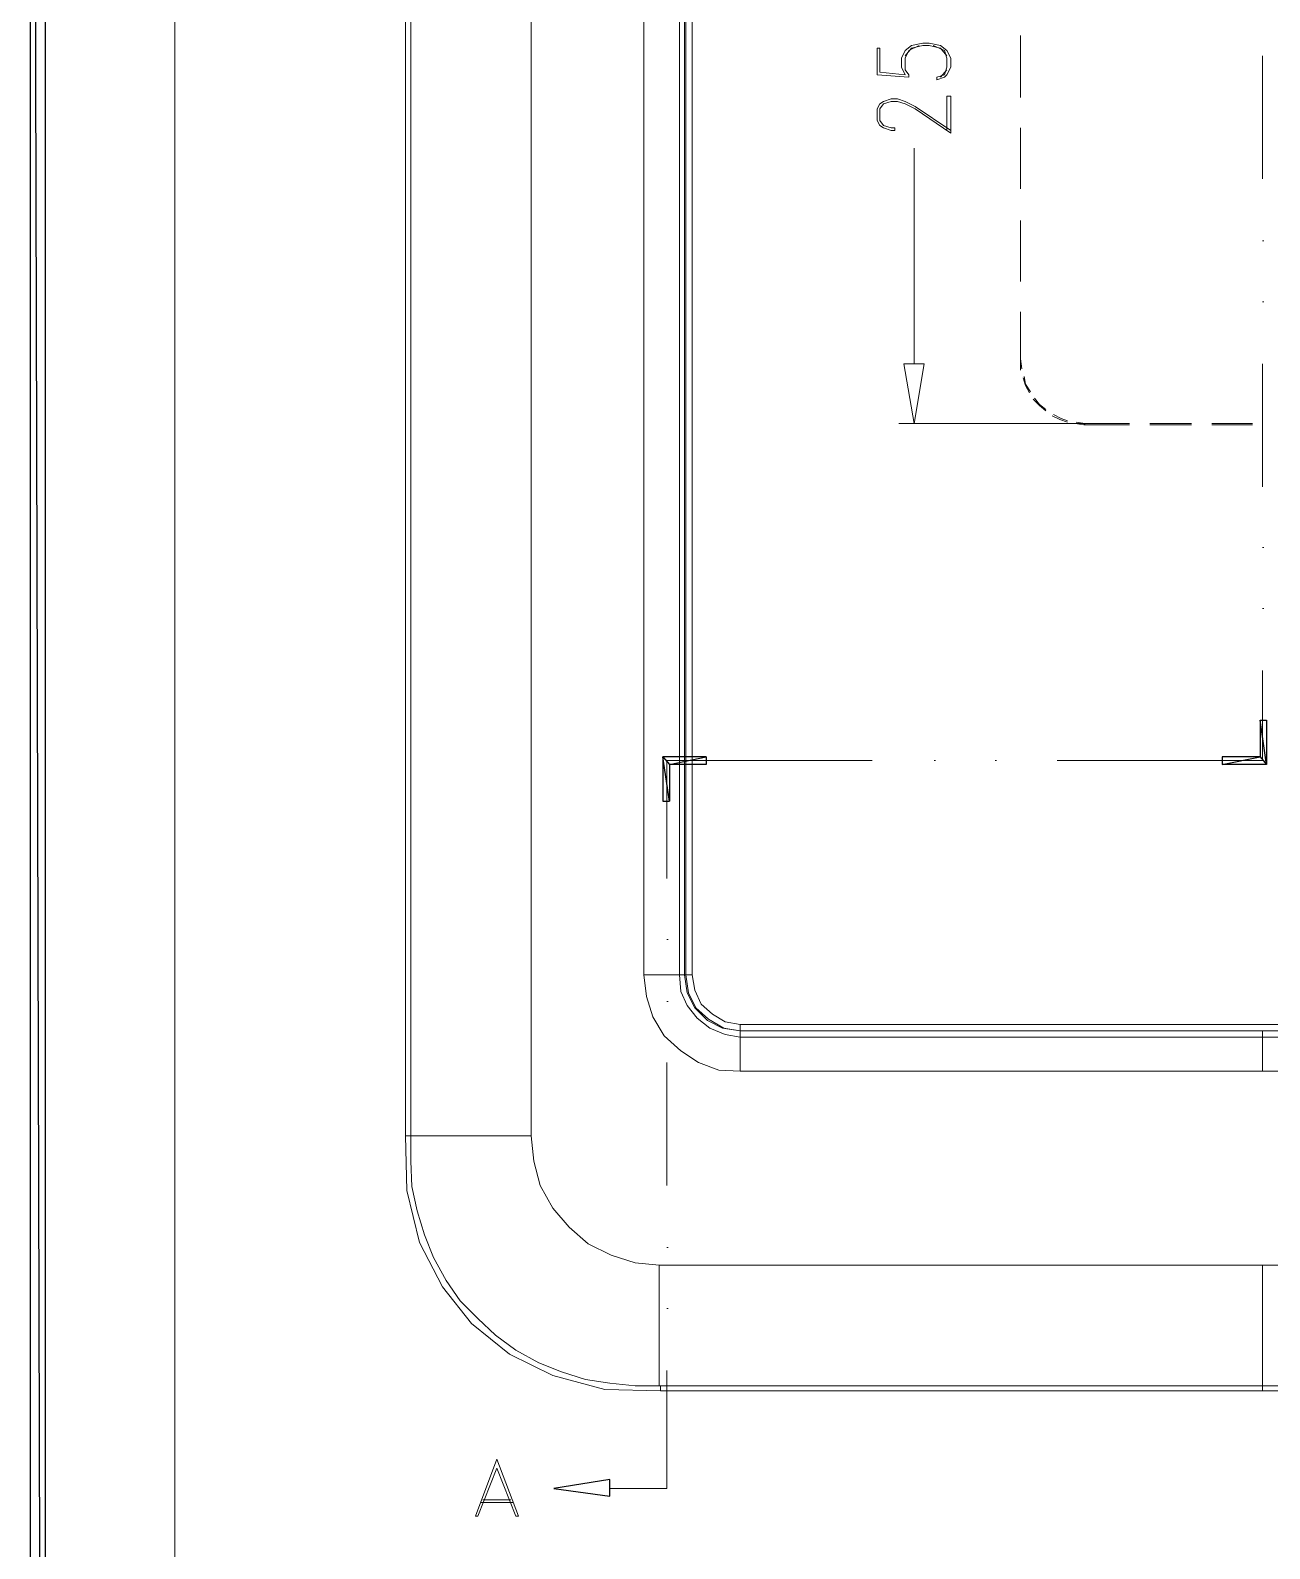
# Model space of a CAD drawing. Header units: centimetres. Extents: x -22.4 to 6.2, y -30.9 to -11.
# Drawn here: x -22.4 to -18.27, y -22.18 to -17.11 of the extents above; entities that cross this region are included whole.
import ezdxf

# ---------------------------------------------------------------- set-up
doc = ezdxf.new("R2010")
doc.units = ezdxf.units.CM
doc.header["$MEASUREMENT"] = 0
for name, color, linetype in [('2', 7, 'Continuous'), ('3', 7, 'Continuous'), ('4', 7, 'Continuous'), ('5', 7, 'Continuous'), ('layer 1', 7, 'Continuous')]:
    doc.layers.add(name, color=color, linetype=linetype)

msp = doc.modelspace()

# ---------------------------------------------------------------- linework, layer by layer
at = {"layer": '2', "color": 3, "lineweight": 9}
for points in [[(-19.09799, -17.33497), (-19.09799, -17.33497), (-19.09799, -17.12754), (-19.09799, -17.12754)], [(-19.09799, -17.33497), (-19.09799, -17.33497), (-19.09799, -17.12754), (-19.09799, -17.12754)], [(-19.09799, -17.63977), (-19.09799, -17.63977), (-19.09799, -17.43657), (-19.09799, -17.43657)], [(-19.09799, -17.63977), (-19.09799, -17.63977), (-19.09799, -17.43657), (-19.09799, -17.43657)], [(-19.45359, -18.22397), (-19.45359, -18.22397), (-19.45359, -17.50431), (-19.45359, -17.50431)], [(-19.09799, -17.94881), (-19.09799, -17.94881), (-19.09799, -17.74561), (-19.09799, -17.74561)], [(-19.09799, -17.94881), (-19.09799, -17.94881), (-19.09799, -17.74561), (-19.09799, -17.74561)], [(-19.09799, -18.20704), (-19.09799, -18.20704), (-19.09799, -18.05041), (-19.09799, -18.05041)], [(-19.09799, -18.21127), (-19.09799, -18.21127), (-19.09799, -18.05041), (-19.09799, -18.05041)], [(-19.09799, -18.20704), (-19.09799, -18.20704), (-19.09375, -18.24091), (-19.09375, -18.24091)], [(-19.09799, -18.21127), (-19.09799, -18.21127), (-19.09799, -18.20704), (-19.09799, -18.20704)], [(-19.09799, -18.21127), (-19.09799, -18.21127), (-19.09799, -18.24514), (-19.09799, -18.24514)], [(-18.88209, -18.42294), (-18.88209, -18.42294), (-19.50439, -18.42294), (-19.50439, -18.42294)], [(-18.91595, -18.42294), (-18.91595, -18.42294), (-18.88632, -18.42717), (-18.88632, -18.42717)], [(-18.91172, -18.41871), (-18.91172, -18.41871), (-18.88209, -18.42294), (-18.88209, -18.42294)], [(-18.88632, -18.42717), (-18.88632, -18.42717), (-18.88209, -18.42294), (-18.88209, -18.42294)], [(-18.73392, -18.42717), (-18.73392, -18.42717), (-18.88632, -18.42717), (-18.88632, -18.42717)], [(-18.73392, -18.42294), (-18.73392, -18.42294), (-18.88209, -18.42294), (-18.88209, -18.42294)], [(-18.52649, -18.42294), (-18.52649, -18.42294), (-18.66619, -18.42294), (-18.66619, -18.42294)], [(-18.52649, -18.42717), (-18.52649, -18.42717), (-18.66619, -18.42717), (-18.66619, -18.42717)], [(-18.32329, -18.42294), (-18.32329, -18.42294), (-18.45875, -18.42294), (-18.45875, -18.42294)], [(-18.32329, -18.42717), (-18.32329, -18.42717), (-18.45875, -18.42717), (-18.45875, -18.42717)]]:
    msp.add_open_spline(points, degree=3, dxfattribs=at)
for points, knots in [([(-19.41972, -18.22397), (-19.41972, -18.22397), (-19.45359, -18.42294), (-19.45359, -18.42294), (-19.45359, -18.42294), (-19.45359, -18.42294), (-19.48745, -18.22397), (-19.48745, -18.22397), (-19.48745, -18.22397), (-19.48745, -18.22397), (-19.41972, -18.22397), (-19.41972, -18.22397)], [0, 0, 0, 0, 0.25, 0.25, 0.25, 0.25, 0.5, 0.5, 0.5, 0.5, 1, 1, 1, 1]), ([(-19.08952, -18.27054), (-19.08952, -18.27054), (-19.08105, -18.29594), (-19.08105, -18.29594), (-19.08105, -18.29594), (-19.08105, -18.29594), (-19.06835, -18.32134), (-19.06835, -18.32134)], [0, 0, 0, 0, 0.3333333, 0.3333333, 0.3333333, 0.3333333, 1, 1, 1, 1]), ([(-19.08529, -18.26631), (-19.08529, -18.26631), (-19.08105, -18.29171), (-19.08105, -18.29171), (-19.08105, -18.29171), (-19.08105, -18.29171), (-19.06412, -18.31711), (-19.06412, -18.31711)], [0, 0, 0, 0, 0.3333333, 0.3333333, 0.3333333, 0.3333333, 1, 1, 1, 1]), ([(-19.05565, -18.34251), (-19.05565, -18.34251), (-19.03449, -18.36367), (-19.03449, -18.36367), (-19.03449, -18.36367), (-19.03449, -18.36367), (-19.01332, -18.38061), (-19.01332, -18.38061)], [0, 0, 0, 0, 0.3333333, 0.3333333, 0.3333333, 0.3333333, 1, 1, 1, 1]), ([(-19.05142, -18.33827), (-19.05142, -18.33827), (-19.03449, -18.35944), (-19.03449, -18.35944), (-19.03449, -18.35944), (-19.03449, -18.35944), (-19.01332, -18.37637), (-19.01332, -18.37637)], [0, 0, 0, 0, 0.3333333, 0.3333333, 0.3333333, 0.3333333, 1, 1, 1, 1]), ([(-18.99215, -18.39754), (-18.99215, -18.39754), (-18.96675, -18.41024), (-18.96675, -18.41024), (-18.96675, -18.41024), (-18.96675, -18.41024), (-18.94135, -18.41871), (-18.94135, -18.41871)], [0, 0, 0, 0, 0.3333333, 0.3333333, 0.3333333, 0.3333333, 1, 1, 1, 1]), ([(-18.98792, -18.39331), (-18.98792, -18.39331), (-18.96252, -18.40601), (-18.96252, -18.40601), (-18.96252, -18.40601), (-18.96252, -18.40601), (-18.94135, -18.41447), (-18.94135, -18.41447)], [0, 0, 0, 0, 0.3333333, 0.3333333, 0.3333333, 0.3333333, 1, 1, 1, 1])]:
    msp.add_open_spline(points, degree=3, knots=knots, dxfattribs=at)
at = {"layer": '3'}
for points in [[(-18.27672, -19.41354), (-18.27672, -19.41354), (-18.29789, -19.41354), (-18.29789, -19.41354), (-18.29789, -19.41354), (-18.29789, -19.41354), (-18.27672, -19.56171), (-18.27672, -19.56171), (-18.27672, -19.56171), (-18.27672, -19.56171), (-18.27672, -19.41354), (-18.27672, -19.41354)], [(-18.29789, -19.41354), (-18.29789, -19.41354), (-18.27672, -19.56171), (-18.27672, -19.56171), (-18.27672, -19.56171), (-18.27672, -19.56171), (-18.29789, -19.53631), (-18.29789, -19.53631), (-18.29789, -19.53631), (-18.29789, -19.53631), (-18.29789, -19.41354), (-18.29789, -19.41354)], [(-20.14784, -19.53631), (-20.14784, -19.53631), (-20.27061, -19.56171), (-20.27061, -19.56171), (-20.27061, -19.56171), (-20.27061, -19.56171), (-20.29178, -19.53631), (-20.29178, -19.53631), (-20.29178, -19.53631), (-20.29178, -19.53631), (-20.14784, -19.53631), (-20.14784, -19.53631)], [(-20.27061, -19.56171), (-20.27061, -19.56171), (-20.29178, -19.53631), (-20.29178, -19.53631), (-20.29178, -19.53631), (-20.29178, -19.53631), (-20.27061, -19.68447), (-20.27061, -19.68447), (-20.27061, -19.68447), (-20.27061, -19.68447), (-20.27061, -19.56171), (-20.27061, -19.56171)], [(-20.29178, -19.53631), (-20.29178, -19.53631), (-20.27061, -19.68447), (-20.27061, -19.68447), (-20.27061, -19.68447), (-20.27061, -19.68447), (-20.29178, -19.68447), (-20.29178, -19.68447), (-20.29178, -19.68447), (-20.29178, -19.68447), (-20.29178, -19.53631), (-20.29178, -19.53631)], [(-20.14784, -19.56171), (-20.14784, -19.56171), (-20.14784, -19.53631), (-20.14784, -19.53631), (-20.14784, -19.53631), (-20.14784, -19.53631), (-20.27061, -19.56171), (-20.27061, -19.56171), (-20.27061, -19.56171), (-20.27061, -19.56171), (-20.14784, -19.56171), (-20.14784, -19.56171)], [(-18.27672, -19.56171), (-18.27672, -19.56171), (-18.29789, -19.53631), (-18.29789, -19.53631), (-18.29789, -19.53631), (-18.29789, -19.53631), (-18.42489, -19.56171), (-18.42489, -19.56171), (-18.42489, -19.56171), (-18.42489, -19.56171), (-18.27672, -19.56171), (-18.27672, -19.56171)], [(-18.29789, -19.53631), (-18.29789, -19.53631), (-18.42489, -19.56171), (-18.42489, -19.56171), (-18.42489, -19.56171), (-18.42489, -19.56171), (-18.42489, -19.53631), (-18.42489, -19.53631), (-18.42489, -19.53631), (-18.42489, -19.53631), (-18.29789, -19.53631), (-18.29789, -19.53631)], [(-20.46958, -22.00434), (-20.46958, -22.00434), (-20.65584, -21.97894), (-20.65584, -21.97894), (-20.65584, -21.97894), (-20.65584, -21.97894), (-20.46958, -21.94931), (-20.46958, -21.94931), (-20.46958, -21.94931), (-20.46958, -21.94931), (-20.46958, -22.00434), (-20.46958, -22.00434)]]:
    msp.add_open_spline(points, degree=3, knots=[0, 0, 0, 0, 0.25, 0.25, 0.25, 0.25, 0.5, 0.5, 0.5, 0.5, 1, 1, 1, 1], dxfattribs=at)
at = {"layer": '3', "color": 2, "lineweight": 9}
msp.add_open_spline([(-20.27908, -21.97894), (-20.27908, -21.97894), (-20.46958, -21.97894), (-20.46958, -21.97894)], degree=3, dxfattribs=at)
at = {"layer": '4', "color": 6, "lineweight": 9}
for points in [[(-20.84634, -21.88157), (-20.84634, -21.88157), (-20.91831, -22.07207), (-20.91831, -22.07207)], [(-20.90138, -22.02551), (-20.90138, -22.02551), (-20.79131, -22.02551), (-20.79131, -22.02551)], [(-20.89291, -22.01704), (-20.89291, -22.01704), (-20.79978, -22.01704), (-20.79978, -22.01704)]]:
    msp.add_open_spline(points, degree=3, dxfattribs=at)
for points, knots in [([(-20.84634, -21.91121), (-20.84634, -21.91121), (-20.78284, -22.07207), (-20.78284, -22.07207), (-20.78284, -22.07207), (-20.78284, -22.07207), (-20.77438, -22.07207), (-20.77438, -22.07207), (-20.77438, -22.07207), (-20.77438, -22.07207), (-20.84634, -21.88157), (-20.84634, -21.88157)], [0, 0, 0, 0, 0.25, 0.25, 0.25, 0.25, 0.5, 0.5, 0.5, 0.5, 1, 1, 1, 1]), ([(-20.84634, -21.91121), (-20.84634, -21.91121), (-20.90984, -22.07207), (-20.90984, -22.07207), (-20.90984, -22.07207), (-20.90984, -22.07207), (-20.91831, -22.07207), (-20.91831, -22.07207)], [0, 0, 0, 0, 0.3333333, 0.3333333, 0.3333333, 0.3333333, 1, 1, 1, 1])]:
    msp.add_open_spline(points, degree=3, knots=knots, dxfattribs=at)
at = {"layer": '5', "color": 54, "lineweight": 9}
for points in [[(-18.28942, -17.19527), (-18.28942, -17.19527), (-18.28942, -17.60591), (-18.28942, -17.60591)], [(-18.28942, -17.81334), (-18.28942, -17.81334), (-18.28519, -17.81334), (-18.28519, -17.81334)], [(-18.28942, -18.01654), (-18.28942, -18.01654), (-18.28519, -18.01654), (-18.28519, -18.01654)], [(-18.28942, -18.22397), (-18.28942, -18.22397), (-18.28942, -18.63461), (-18.28942, -18.63461)], [(-18.28942, -18.83781), (-18.28942, -18.83781), (-18.28519, -18.83781), (-18.28519, -18.83781)], [(-18.28942, -19.04101), (-18.28942, -19.04101), (-18.28519, -19.04101), (-18.28519, -19.04101)], [(-19.38585, -19.54901), (-19.38585, -19.54901), (-19.38162, -19.54901), (-19.38162, -19.54901)], [(-19.18265, -19.54901), (-19.18265, -19.54901), (-19.17842, -19.54901), (-19.17842, -19.54901)], [(-20.27908, -20.14591), (-20.27908, -20.14591), (-20.27484, -20.14591), (-20.27484, -20.14591)], [(-20.27908, -20.35334), (-20.27908, -20.35334), (-20.27484, -20.35334), (-20.27484, -20.35334)], [(-20.27908, -20.55654), (-20.27908, -20.55654), (-20.27908, -20.96717), (-20.27908, -20.96717)], [(-20.27908, -21.17461), (-20.27908, -21.17461), (-20.27484, -21.17461), (-20.27484, -21.17461)], [(-20.27908, -21.37781), (-20.27908, -21.37781), (-20.27484, -21.37781), (-20.27484, -21.37781)], [(-20.27908, -21.58524), (-20.27908, -21.58524), (-20.27908, -21.97894), (-20.27908, -21.97894)]]:
    msp.add_open_spline(points, degree=3, dxfattribs=at)
for points in [[(-18.28942, -19.24844), (-18.28942, -19.24844), (-18.28942, -19.54901), (-18.28942, -19.54901), (-18.28942, -19.54901), (-18.28942, -19.54901), (-18.97522, -19.54901), (-18.97522, -19.54901)], [(-19.59329, -19.54901), (-19.59329, -19.54901), (-20.27908, -19.54901), (-20.27908, -19.54901), (-20.27908, -19.54901), (-20.27908, -19.54901), (-20.27908, -19.94271), (-20.27908, -19.94271)]]:
    msp.add_open_spline(points, degree=3, knots=[0, 0, 0, 0, 0.3333333, 0.3333333, 0.3333333, 0.3333333, 1, 1, 1, 1], dxfattribs=at)
at = {"layer": 'layer 1'}
for points in [[(-22.40421, -29.66666), (-22.40421, -29.66666), (-22.35341, -29.66666), (-22.35341, -29.66666), (-22.35341, -29.66666), (-22.35341, -29.66666), (-22.40421, -11.03577), (-22.40421, -11.03577), (-22.40421, -11.03577), (-22.40421, -11.03577), (-22.40421, -29.66666), (-22.40421, -29.66666)], [(-22.35341, -29.66666), (-22.35341, -29.66666), (-22.40421, -11.03577), (-22.40421, -11.03577), (-22.40421, -11.03577), (-22.40421, -11.03577), (-22.35341, -11.08657), (-22.35341, -11.08657), (-22.35341, -11.08657), (-22.35341, -11.08657), (-22.35341, -29.66666), (-22.35341, -29.66666)]]:
    msp.add_open_spline(points, degree=3, knots=[0, 0, 0, 0, 0.25, 0.25, 0.25, 0.25, 0.5, 0.5, 0.5, 0.5, 1, 1, 1, 1], dxfattribs=at)
at = {"layer": 'layer 1', "lineweight": 9}
for points, knots in [([(-21.92211, -30.90598), (-21.92211, -30.90598), (6.24226, -30.90598), (6.24226, -30.90598), (6.24226, -30.90598), (6.24226, -30.90598), (6.24226, -11.33528), (6.24226, -11.33528), (6.24226, -11.33528), (6.24226, -11.33528), (-21.92211, -11.33528), (-21.92211, -11.33528), (-21.92211, -11.33528), (-21.92211, -11.33528), (-21.92211, -30.90598), (-21.92211, -30.90598)], [0, 0, 0, 0, 0.2, 0.2, 0.2, 0.2, 0.4, 0.4, 0.4, 0.4, 0.6, 0.6, 0.6, 0.6, 1, 1, 1, 1]), ([(-19.57635, -17.25877), (-19.57635, -17.25877), (-19.57635, -17.16987), (-19.57635, -17.16987), (-19.57635, -17.16987), (-19.57635, -17.16987), (-19.56789, -17.16987), (-19.56789, -17.16987), (-19.56789, -17.16987), (-19.56789, -17.16987), (-19.56789, -17.25031), (-19.56789, -17.25031)], [0, 0, 0, 0, 0.25, 0.25, 0.25, 0.25, 0.5, 0.5, 0.5, 0.5, 1, 1, 1, 1]), ([(-19.48322, -17.25877), (-19.48322, -17.25877), (-19.49592, -17.23337), (-19.49592, -17.23337), (-19.49592, -17.23337), (-19.49592, -17.23337), (-19.49592, -17.20374), (-19.49592, -17.20374), (-19.49592, -17.20374), (-19.49592, -17.20374), (-19.48322, -17.17834), (-19.48322, -17.17834), (-19.48322, -17.17834), (-19.48322, -17.17834), (-19.46205, -17.16141), (-19.46205, -17.16141), (-19.46205, -17.16141), (-19.46205, -17.16141), (-19.42395, -17.15294), (-19.42395, -17.15294), (-19.42395, -17.15294), (-19.42395, -17.15294), (-19.40279, -17.15294), (-19.40279, -17.15294), (-19.40279, -17.15294), (-19.40279, -17.15294), (-19.36469, -17.16141), (-19.36469, -17.16141), (-19.36469, -17.16141), (-19.36469, -17.16141), (-19.34352, -17.17834), (-19.34352, -17.17834), (-19.34352, -17.17834), (-19.34352, -17.17834), (-19.33082, -17.20374), (-19.33082, -17.20374), (-19.33082, -17.20374), (-19.33082, -17.20374), (-19.33082, -17.23337), (-19.33082, -17.23337), (-19.33082, -17.23337), (-19.33082, -17.23337), (-19.34352, -17.25877), (-19.34352, -17.25877), (-19.34352, -17.25877), (-19.34352, -17.25877), (-19.35199, -17.26724), (-19.35199, -17.26724), (-19.35199, -17.26724), (-19.35199, -17.26724), (-19.37739, -17.27571), (-19.37739, -17.27571), (-19.37739, -17.27571), (-19.37739, -17.27571), (-19.37739, -17.26724), (-19.37739, -17.26724)], [0, 0, 0, 0, 0.0666667, 0.0666667, 0.0666667, 0.0666667, 0.1333333, 0.1333333, 0.1333333, 0.1333333, 0.2, 0.2, 0.2, 0.2, 0.2666667, 0.2666667, 0.2666667, 0.2666667, 0.3333333, 0.3333333, 0.3333333, 0.3333333, 0.4, 0.4, 0.4, 0.4, 0.4666667, 0.4666667, 0.4666667, 0.4666667, 0.5333333, 0.5333333, 0.5333333, 0.5333333, 0.6, 0.6, 0.6, 0.6, 0.6666667, 0.6666667, 0.6666667, 0.6666667, 0.7333333, 0.7333333, 0.7333333, 0.7333333, 0.8, 0.8, 0.8, 0.8, 0.8666667, 0.8666667, 0.8666667, 0.8666667, 1, 1, 1, 1]), ([(-19.47052, -17.26724), (-19.47052, -17.26724), (-19.47052, -17.25877), (-19.47052, -17.25877), (-19.47052, -17.25877), (-19.47052, -17.25877), (-19.48322, -17.24184), (-19.48322, -17.24184), (-19.48322, -17.24184), (-19.48322, -17.24184), (-19.48322, -17.20374), (-19.48322, -17.20374), (-19.48322, -17.20374), (-19.48322, -17.20374), (-19.47052, -17.17834), (-19.47052, -17.17834), (-19.47052, -17.17834), (-19.47052, -17.17834), (-19.43665, -17.16141), (-19.43665, -17.16141)], [0, 0, 0, 0, 0.1666667, 0.1666667, 0.1666667, 0.1666667, 0.3333333, 0.3333333, 0.3333333, 0.3333333, 0.5, 0.5, 0.5, 0.5, 0.6666667, 0.6666667, 0.6666667, 0.6666667, 1, 1, 1, 1]), ([(-19.48322, -17.19527), (-19.48322, -17.19527), (-19.46205, -17.16987), (-19.46205, -17.16987), (-19.46205, -17.16987), (-19.46205, -17.16987), (-19.42395, -17.16141), (-19.42395, -17.16141), (-19.42395, -17.16141), (-19.42395, -17.16141), (-19.40279, -17.16141), (-19.40279, -17.16141), (-19.40279, -17.16141), (-19.40279, -17.16141), (-19.36469, -17.16987), (-19.36469, -17.16987), (-19.36469, -17.16987), (-19.36469, -17.16987), (-19.34352, -17.19527), (-19.34352, -17.19527)], [0, 0, 0, 0, 0.1666667, 0.1666667, 0.1666667, 0.1666667, 0.3333333, 0.3333333, 0.3333333, 0.3333333, 0.5, 0.5, 0.5, 0.5, 0.6666667, 0.6666667, 0.6666667, 0.6666667, 1, 1, 1, 1]), ([(-19.39009, -17.16141), (-19.39009, -17.16141), (-19.35199, -17.17834), (-19.35199, -17.17834), (-19.35199, -17.17834), (-19.35199, -17.17834), (-19.34352, -17.20374), (-19.34352, -17.20374), (-19.34352, -17.20374), (-19.34352, -17.20374), (-19.34352, -17.23337), (-19.34352, -17.23337), (-19.34352, -17.23337), (-19.34352, -17.23337), (-19.35199, -17.25877), (-19.35199, -17.25877), (-19.35199, -17.25877), (-19.35199, -17.25877), (-19.37739, -17.26724), (-19.37739, -17.26724)], [0, 0, 0, 0, 0.1666667, 0.1666667, 0.1666667, 0.1666667, 0.3333333, 0.3333333, 0.3333333, 0.3333333, 0.5, 0.5, 0.5, 0.5, 0.6666667, 0.6666667, 0.6666667, 0.6666667, 1, 1, 1, 1]), ([(-19.34352, -17.44504), (-19.34352, -17.44504), (-19.34352, -17.33074), (-19.34352, -17.33074), (-19.34352, -17.33074), (-19.34352, -17.33074), (-19.33082, -17.33074), (-19.33082, -17.33074), (-19.33082, -17.33074), (-19.33082, -17.33074), (-19.33082, -17.45351), (-19.33082, -17.45351)], [0, 0, 0, 0, 0.25, 0.25, 0.25, 0.25, 0.5, 0.5, 0.5, 0.5, 1, 1, 1, 1]), ([(-19.51709, -17.44504), (-19.51709, -17.44504), (-19.52979, -17.44504), (-19.52979, -17.44504), (-19.52979, -17.44504), (-19.52979, -17.44504), (-19.55519, -17.43657), (-19.55519, -17.43657), (-19.55519, -17.43657), (-19.55519, -17.43657), (-19.56789, -17.42811), (-19.56789, -17.42811), (-19.56789, -17.42811), (-19.56789, -17.42811), (-19.57635, -17.41117), (-19.57635, -17.41117), (-19.57635, -17.41117), (-19.57635, -17.41117), (-19.57635, -17.37307), (-19.57635, -17.37307), (-19.57635, -17.37307), (-19.57635, -17.37307), (-19.56789, -17.35614), (-19.56789, -17.35614), (-19.56789, -17.35614), (-19.56789, -17.35614), (-19.55519, -17.34767), (-19.55519, -17.34767), (-19.55519, -17.34767), (-19.55519, -17.34767), (-19.52979, -17.33921), (-19.52979, -17.33921), (-19.52979, -17.33921), (-19.52979, -17.33921), (-19.50862, -17.33921), (-19.50862, -17.33921), (-19.50862, -17.33921), (-19.50862, -17.33921), (-19.48322, -17.34767), (-19.48322, -17.34767), (-19.48322, -17.34767), (-19.48322, -17.34767), (-19.44935, -17.36461), (-19.44935, -17.36461), (-19.44935, -17.36461), (-19.44935, -17.36461), (-19.33082, -17.44504), (-19.33082, -17.44504)], [0, 0, 0, 0, 0.0769231, 0.0769231, 0.0769231, 0.0769231, 0.1538462, 0.1538462, 0.1538462, 0.1538462, 0.2307692, 0.2307692, 0.2307692, 0.2307692, 0.3076923, 0.3076923, 0.3076923, 0.3076923, 0.3846154, 0.3846154, 0.3846154, 0.3846154, 0.4615385, 0.4615385, 0.4615385, 0.4615385, 0.5384615, 0.5384615, 0.5384615, 0.5384615, 0.6153846, 0.6153846, 0.6153846, 0.6153846, 0.6923077, 0.6923077, 0.6923077, 0.6923077, 0.7692308, 0.7692308, 0.7692308, 0.7692308, 0.8461538, 0.8461538, 0.8461538, 0.8461538, 1, 1, 1, 1]), ([(-19.51709, -17.44504), (-19.51709, -17.44504), (-19.51709, -17.43657), (-19.51709, -17.43657), (-19.51709, -17.43657), (-19.51709, -17.43657), (-19.52979, -17.43657), (-19.52979, -17.43657), (-19.52979, -17.43657), (-19.52979, -17.43657), (-19.55519, -17.42811), (-19.55519, -17.42811), (-19.55519, -17.42811), (-19.55519, -17.42811), (-19.56789, -17.41117), (-19.56789, -17.41117), (-19.56789, -17.41117), (-19.56789, -17.41117), (-19.56789, -17.37307), (-19.56789, -17.37307), (-19.56789, -17.37307), (-19.56789, -17.37307), (-19.55519, -17.35614), (-19.55519, -17.35614), (-19.55519, -17.35614), (-19.55519, -17.35614), (-19.52979, -17.34767), (-19.52979, -17.34767), (-19.52979, -17.34767), (-19.52979, -17.34767), (-19.50862, -17.34767), (-19.50862, -17.34767), (-19.50862, -17.34767), (-19.50862, -17.34767), (-19.48322, -17.35614), (-19.48322, -17.35614), (-19.48322, -17.35614), (-19.48322, -17.35614), (-19.44935, -17.37307), (-19.44935, -17.37307), (-19.44935, -17.37307), (-19.44935, -17.37307), (-19.33082, -17.45351), (-19.33082, -17.45351)], [0, 0, 0, 0, 0.0833333, 0.0833333, 0.0833333, 0.0833333, 0.1666667, 0.1666667, 0.1666667, 0.1666667, 0.25, 0.25, 0.25, 0.25, 0.3333333, 0.3333333, 0.3333333, 0.3333333, 0.4166667, 0.4166667, 0.4166667, 0.4166667, 0.5, 0.5, 0.5, 0.5, 0.5833333, 0.5833333, 0.5833333, 0.5833333, 0.6666667, 0.6666667, 0.6666667, 0.6666667, 0.75, 0.75, 0.75, 0.75, 0.8333333, 0.8333333, 0.8333333, 0.8333333, 1, 1, 1, 1]), ([(-20.35528, -20.26444), (-20.35528, -20.26444), (-20.34681, -20.33641), (-20.34681, -20.33641), (-20.34681, -20.33641), (-20.34681, -20.33641), (-20.32564, -20.40414), (-20.32564, -20.40414), (-20.32564, -20.40414), (-20.32564, -20.40414), (-20.28754, -20.46764), (-20.28754, -20.46764), (-20.28754, -20.46764), (-20.28754, -20.46764), (-20.23251, -20.51844), (-20.23251, -20.51844), (-20.23251, -20.51844), (-20.23251, -20.51844), (-20.17324, -20.55654), (-20.17324, -20.55654), (-20.17324, -20.55654), (-20.17324, -20.55654), (-20.10551, -20.58194), (-20.10551, -20.58194), (-20.10551, -20.58194), (-20.10551, -20.58194), (-20.03355, -20.58617), (-20.03355, -20.58617)], [0, 0, 0, 0, 0.125, 0.125, 0.125, 0.125, 0.25, 0.25, 0.25, 0.25, 0.375, 0.375, 0.375, 0.375, 0.5, 0.5, 0.5, 0.5, 0.625, 0.625, 0.625, 0.625, 0.75, 0.75, 0.75, 0.75, 1, 1, 1, 1]), ([(-20.23674, -20.26444), (-20.23674, -20.26444), (-20.23251, -20.31947), (-20.23251, -20.31947), (-20.23251, -20.31947), (-20.23251, -20.31947), (-20.21134, -20.36604), (-20.21134, -20.36604), (-20.21134, -20.36604), (-20.21134, -20.36604), (-20.17748, -20.40837), (-20.17748, -20.40837), (-20.17748, -20.40837), (-20.17748, -20.40837), (-20.13514, -20.44224), (-20.13514, -20.44224), (-20.13514, -20.44224), (-20.13514, -20.44224), (-20.08435, -20.46341), (-20.08435, -20.46341), (-20.08435, -20.46341), (-20.08435, -20.46341), (-20.03355, -20.47187), (-20.03355, -20.47187)], [0, 0, 0, 0, 0.1428571, 0.1428571, 0.1428571, 0.1428571, 0.2857143, 0.2857143, 0.2857143, 0.2857143, 0.4285714, 0.4285714, 0.4285714, 0.4285714, 0.5714286, 0.5714286, 0.5714286, 0.5714286, 0.7142857, 0.7142857, 0.7142857, 0.7142857, 1, 1, 1, 1]), ([(-20.21981, -20.26444), (-20.21981, -20.26444), (-20.21134, -20.32371), (-20.21134, -20.32371), (-20.21134, -20.32371), (-20.21134, -20.32371), (-20.18594, -20.37451), (-20.18594, -20.37451), (-20.18594, -20.37451), (-20.18594, -20.37451), (-20.14361, -20.41684), (-20.14361, -20.41684), (-20.14361, -20.41684), (-20.14361, -20.41684), (-20.09282, -20.44224), (-20.09282, -20.44224), (-20.09282, -20.44224), (-20.09282, -20.44224), (-20.03355, -20.45071), (-20.03355, -20.45071)], [0, 0, 0, 0, 0.1666667, 0.1666667, 0.1666667, 0.1666667, 0.3333333, 0.3333333, 0.3333333, 0.3333333, 0.5, 0.5, 0.5, 0.5, 0.6666667, 0.6666667, 0.6666667, 0.6666667, 1, 1, 1, 1]), ([(-20.21558, -20.26444), (-20.21558, -20.26444), (-20.20711, -20.32371), (-20.20711, -20.32371), (-20.20711, -20.32371), (-20.20711, -20.32371), (-20.18171, -20.37451), (-20.18171, -20.37451), (-20.18171, -20.37451), (-20.18171, -20.37451), (-20.13938, -20.41261), (-20.13938, -20.41261), (-20.13938, -20.41261), (-20.13938, -20.41261), (-20.08859, -20.44224), (-20.08859, -20.44224), (-20.08859, -20.44224), (-20.08859, -20.44224), (-20.03355, -20.45071), (-20.03355, -20.45071)], [0, 0, 0, 0, 0.1666667, 0.1666667, 0.1666667, 0.1666667, 0.3333333, 0.3333333, 0.3333333, 0.3333333, 0.5, 0.5, 0.5, 0.5, 0.6666667, 0.6666667, 0.6666667, 0.6666667, 1, 1, 1, 1]), ([(-20.19441, -20.26444), (-20.19441, -20.26444), (-20.18594, -20.31524), (-20.18594, -20.31524), (-20.18594, -20.31524), (-20.18594, -20.31524), (-20.16478, -20.36181), (-20.16478, -20.36181), (-20.16478, -20.36181), (-20.16478, -20.36181), (-20.12668, -20.39567), (-20.12668, -20.39567), (-20.12668, -20.39567), (-20.12668, -20.39567), (-20.08435, -20.42107), (-20.08435, -20.42107), (-20.08435, -20.42107), (-20.08435, -20.42107), (-20.03355, -20.42954), (-20.03355, -20.42954)], [0, 0, 0, 0, 0.1666667, 0.1666667, 0.1666667, 0.1666667, 0.3333333, 0.3333333, 0.3333333, 0.3333333, 0.5, 0.5, 0.5, 0.5, 0.6666667, 0.6666667, 0.6666667, 0.6666667, 1, 1, 1, 1]), ([(-16.54529, -20.45071), (-16.54529, -20.45071), (-20.03355, -20.45071), (-20.03355, -20.45071), (-20.03355, -20.45071), (-20.03355, -20.45071), (-16.54529, -20.45071), (-16.54529, -20.45071)], [0, 0, 0, 0, 0.3333333, 0.3333333, 0.3333333, 0.3333333, 1, 1, 1, 1]), ([(-21.15114, -20.80207), (-21.15114, -20.80207), (-21.14691, -20.98411), (-21.14691, -20.98411), (-21.14691, -20.98411), (-21.14691, -20.98411), (-21.10458, -21.15767), (-21.10458, -21.15767), (-21.10458, -21.15767), (-21.10458, -21.15767), (-21.02838, -21.30584), (-21.02838, -21.30584), (-21.02838, -21.30584), (-21.02838, -21.30584), (-20.93101, -21.42861), (-20.93101, -21.42861)], [0, 0, 0, 0, 0.2, 0.2, 0.2, 0.2, 0.4, 0.4, 0.4, 0.4, 0.6, 0.6, 0.6, 0.6, 1, 1, 1, 1]), ([(-21.13421, -20.80207), (-21.13421, -20.80207), (-21.13421, -20.88674), (-21.13421, -20.88674), (-21.13421, -20.88674), (-21.13421, -20.88674), (-21.12998, -20.97141), (-21.12998, -20.97141), (-21.12998, -20.97141), (-21.12998, -20.97141), (-21.11304, -21.05184), (-21.11304, -21.05184), (-21.11304, -21.05184), (-21.11304, -21.05184), (-21.08764, -21.13227), (-21.08764, -21.13227), (-21.08764, -21.13227), (-21.08764, -21.13227), (-21.05801, -21.20847), (-21.05801, -21.20847), (-21.05801, -21.20847), (-21.05801, -21.20847), (-21.01568, -21.28467), (-21.01568, -21.28467), (-21.01568, -21.28467), (-21.01568, -21.28467), (-20.96911, -21.35241), (-20.96911, -21.35241), (-20.96911, -21.35241), (-20.96911, -21.35241), (-20.90984, -21.41167), (-20.90984, -21.41167), (-20.90984, -21.41167), (-20.90984, -21.41167), (-20.85058, -21.46671), (-20.85058, -21.46671), (-20.85058, -21.46671), (-20.85058, -21.46671), (-20.78284, -21.51751), (-20.78284, -21.51751), (-20.78284, -21.51751), (-20.78284, -21.51751), (-20.70664, -21.55984), (-20.70664, -21.55984), (-20.70664, -21.55984), (-20.70664, -21.55984), (-20.63044, -21.58947), (-20.63044, -21.58947), (-20.63044, -21.58947), (-20.63044, -21.58947), (-20.55001, -21.61487), (-20.55001, -21.61487), (-20.55001, -21.61487), (-20.55001, -21.61487), (-20.46958, -21.62757), (-20.46958, -21.62757), (-20.46958, -21.62757), (-20.46958, -21.62757), (-20.38491, -21.63604), (-20.38491, -21.63604), (-20.38491, -21.63604), (-20.38491, -21.63604), (-20.30448, -21.63604), (-20.30448, -21.63604)], [0, 0, 0, 0, 0.0588235, 0.0588235, 0.0588235, 0.0588235, 0.1176471, 0.1176471, 0.1176471, 0.1176471, 0.1764706, 0.1764706, 0.1764706, 0.1764706, 0.2352941, 0.2352941, 0.2352941, 0.2352941, 0.2941176, 0.2941176, 0.2941176, 0.2941176, 0.3529412, 0.3529412, 0.3529412, 0.3529412, 0.4117647, 0.4117647, 0.4117647, 0.4117647, 0.4705882, 0.4705882, 0.4705882, 0.4705882, 0.5294118, 0.5294118, 0.5294118, 0.5294118, 0.5882353, 0.5882353, 0.5882353, 0.5882353, 0.6470588, 0.6470588, 0.6470588, 0.6470588, 0.7058824, 0.7058824, 0.7058824, 0.7058824, 0.7647059, 0.7647059, 0.7647059, 0.7647059, 0.8235294, 0.8235294, 0.8235294, 0.8235294, 0.8823529, 0.8823529, 0.8823529, 0.8823529, 1, 1, 1, 1]), ([(-20.30448, -21.23387), (-20.30448, -21.23387), (-20.38491, -21.22541), (-20.38491, -21.22541), (-20.38491, -21.22541), (-20.38491, -21.22541), (-20.46534, -21.20001), (-20.46534, -21.20001), (-20.46534, -21.20001), (-20.46534, -21.20001), (-20.54154, -21.16191), (-20.54154, -21.16191), (-20.54154, -21.16191), (-20.54154, -21.16191), (-20.60504, -21.10687), (-20.60504, -21.10687), (-20.60504, -21.10687), (-20.60504, -21.10687), (-20.66008, -21.04337), (-20.66008, -21.04337), (-20.66008, -21.04337), (-20.66008, -21.04337), (-20.70241, -20.96717), (-20.70241, -20.96717), (-20.70241, -20.96717), (-20.70241, -20.96717), (-20.72358, -20.88674), (-20.72358, -20.88674), (-20.72358, -20.88674), (-20.72358, -20.88674), (-20.73204, -20.80207), (-20.73204, -20.80207)], [0, 0, 0, 0, 0.1111111, 0.1111111, 0.1111111, 0.1111111, 0.2222222, 0.2222222, 0.2222222, 0.2222222, 0.3333333, 0.3333333, 0.3333333, 0.3333333, 0.4444444, 0.4444444, 0.4444444, 0.4444444, 0.5555556, 0.5555556, 0.5555556, 0.5555556, 0.6666667, 0.6666667, 0.6666667, 0.6666667, 0.7777778, 0.7777778, 0.7777778, 0.7777778, 1, 1, 1, 1]), ([(-20.93101, -21.42861), (-20.93101, -21.42861), (-20.80401, -21.53021), (-20.80401, -21.53021), (-20.80401, -21.53021), (-20.80401, -21.53021), (-20.66008, -21.60217), (-20.66008, -21.60217), (-20.66008, -21.60217), (-20.66008, -21.60217), (-20.48651, -21.64874), (-20.48651, -21.64874)], [0, 0, 0, 0, 0.25, 0.25, 0.25, 0.25, 0.5, 0.5, 0.5, 0.5, 1, 1, 1, 1]), ([(-20.48651, -21.64874), (-20.48651, -21.64874), (-20.30024, -21.65297), (-20.30024, -21.65297), (-20.30024, -21.65297), (-20.30024, -21.65297), (-16.27435, -21.65297), (-16.27435, -21.65297), (-16.27435, -21.65297), (-16.27435, -21.65297), (-16.09232, -21.64874), (-16.09232, -21.64874), (-16.09232, -21.64874), (-16.09232, -21.64874), (-15.91875, -21.60217), (-15.91875, -21.60217)], [0, 0, 0, 0, 0.2, 0.2, 0.2, 0.2, 0.4, 0.4, 0.4, 0.4, 0.6, 0.6, 0.6, 0.6, 1, 1, 1, 1])]:
    msp.add_open_spline(points, degree=3, knots=knots, dxfattribs=at)
for points in [[(-21.15114, -13.35141), (-21.15114, -13.35141), (-21.15114, -20.80207), (-21.15114, -20.80207)], [(-21.13421, -13.35141), (-21.13421, -13.35141), (-21.13421, -20.80207), (-21.13421, -20.80207)], [(-20.73204, -20.80207), (-20.73204, -20.80207), (-20.73204, -13.35141), (-20.73204, -13.35141)], [(-20.35528, -13.88904), (-20.35528, -13.88904), (-20.35528, -20.26444), (-20.35528, -20.26444)], [(-20.23674, -13.88904), (-20.23674, -13.88904), (-20.23674, -20.26444), (-20.23674, -20.26444)], [(-20.21981, -13.88904), (-20.21981, -13.88904), (-20.21981, -20.26444), (-20.21981, -20.26444)], [(-20.21558, -20.26444), (-20.21558, -20.26444), (-20.21558, -13.88904), (-20.21558, -13.88904)], [(-20.19441, -20.26444), (-20.19441, -20.26444), (-20.19441, -13.88904), (-20.19441, -13.88904)], [(-19.57635, -17.25877), (-19.57635, -17.25877), (-19.47052, -17.26724), (-19.47052, -17.26724)], [(-19.56789, -17.25031), (-19.56789, -17.25031), (-19.48322, -17.25877), (-19.48322, -17.25877)], [(-19.34352, -17.24184), (-19.34352, -17.24184), (-19.36469, -17.26724), (-19.36469, -17.26724)], [(-20.35528, -20.26444), (-20.35528, -20.26444), (-20.21981, -20.26444), (-20.21981, -20.26444)], [(-20.21981, -20.26444), (-20.21981, -20.26444), (-20.21558, -20.26444), (-20.21558, -20.26444)], [(-20.19441, -20.26444), (-20.19441, -20.26444), (-20.21558, -20.26444), (-20.21558, -20.26444)], [(-20.03355, -20.42954), (-20.03355, -20.42954), (-20.03355, -20.45071), (-20.03355, -20.45071)], [(-20.03355, -20.42954), (-20.03355, -20.42954), (-16.54529, -20.42954), (-16.54529, -20.42954)], [(-20.03355, -20.45071), (-20.03355, -20.45071), (-20.03355, -20.58617), (-20.03355, -20.58617)], [(-20.03355, -20.47187), (-20.03355, -20.47187), (-16.54529, -20.47187), (-16.54529, -20.47187)], [(-18.28942, -20.58617), (-18.28942, -20.58617), (-18.28942, -20.45071), (-18.28942, -20.45071)], [(-20.03355, -20.58617), (-20.03355, -20.58617), (-16.54529, -20.58617), (-16.54529, -20.58617)], [(-21.13421, -20.80207), (-21.13421, -20.80207), (-21.15114, -20.80207), (-21.15114, -20.80207)], [(-21.13421, -20.80207), (-21.13421, -20.80207), (-20.73204, -20.80207), (-20.73204, -20.80207)], [(-18.28942, -21.23387), (-18.28942, -21.23387), (-20.30448, -21.23387), (-20.30448, -21.23387)], [(-20.30448, -21.63604), (-20.30448, -21.63604), (-20.30448, -21.23387), (-20.30448, -21.23387)], [(-18.28942, -21.23387), (-18.28942, -21.23387), (-16.27435, -21.23387), (-16.27435, -21.23387)], [(-18.28942, -21.65297), (-18.28942, -21.65297), (-18.28942, -21.23387), (-18.28942, -21.23387)], [(-20.30448, -21.63604), (-20.30448, -21.63604), (-18.28942, -21.63604), (-18.28942, -21.63604)], [(-20.30024, -21.63604), (-20.30024, -21.63604), (-20.30024, -21.65297), (-20.30024, -21.65297)], [(-16.27435, -21.63604), (-16.27435, -21.63604), (-18.28942, -21.63604), (-18.28942, -21.63604)]]:
    msp.add_open_spline(points, degree=3, dxfattribs=at)

doc.saveas('drawing.dxf')
